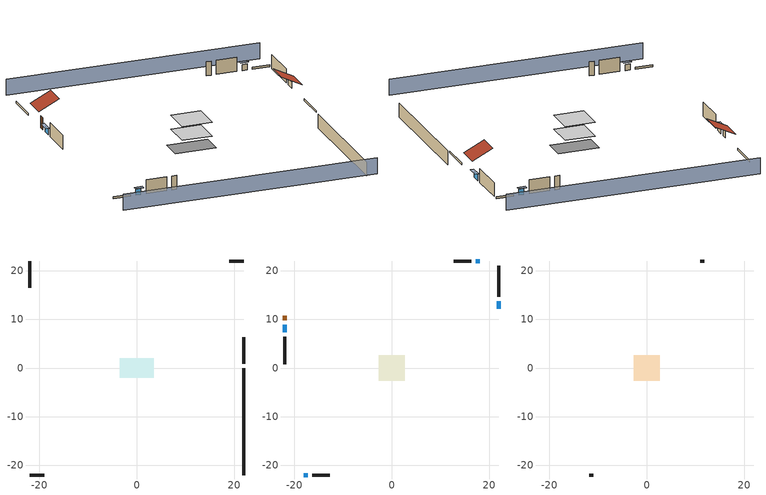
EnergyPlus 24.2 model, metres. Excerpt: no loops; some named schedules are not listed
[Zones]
basement - unconditioned
 floor foundation (Slab1 construction): -3.53,-1.96 -3.53,1.96 3.53,1.96 3.53,-1.96 z-2.13
 wall outside (RimJoist1 construction): 21.98,0.91 21.98,6.36 z0.3:0.61
 wall outside (RimJoist2 construction): -21.98,-21.98 -18.96,-21.98 z0.3:0.61
 wall outside (RimJoist3 construction): -21.98,21.98 -21.98,16.53 z0.3:0.61
 wall outside (RimJoist4 construction): 21.98,21.98 18.96,21.98 z0.3:0.61
 wall foundation (FoundationWall1 construction): 21.98,-21.98 21.98,-0.02 z-2.13:0.3
conditioned space
 floor to basement - unconditioned (Floor1 construction): -2.63,-2.63 -2.63,2.63 2.63,2.63 2.63,-2.63 z0.3
 wall outside (AdiabaticWallConstruction 1): -21.98,10.73 -21.98,9.82 z0.3:2.34
 wall outside (AdiabaticWallConstruction): 21.98,12.16 21.98,13.7 / -21.98,8.89 -21.98,7.35 z0.3:1.31; -18.04,-21.98 -17.22,-21.98 / 18.04,21.98 17.22,21.98 z0.3:1.37
 wall outside (Wall1 construction): 21.98,14.63 21.98,21.05 z0.3:2.74
 wall outside (Wall2 construction): -16.3,-21.98 -12.73,-21.98 z0.3:2.74
 wall outside (Wall3 construction): -21.98,6.42 -21.98,0.76 z0.3:2.74
 wall outside (Wall4 construction): 16.3,21.98 12.73,21.98 z0.3:2.74
 window (WindowConstruction): 21.98,12.16 21.98,13.7 z0.3:1.31
 window (WindowConstruction 1): -18.03,-21.98 -17.22,-21.98 z0.3:1.37
 window (WindowConstruction 2): -21.98,8.89 -21.98,7.35 z0.3:1.31
 window (WindowConstruction 3): 18.03,21.98 17.22,21.98 z0.3:1.37
 door (Door): -21.98,10.73 -21.98,9.82 z0.3:2.34
attic - unvented
 floor to conditioned space (Floor2 construction Reversed): -2.63,-2.63 -2.63,2.63 2.63,2.63 2.63,-2.63 z2.74
 wall outside (Wall5 construction): -11.8,-21.98 -11.01,-21.98 z0.3:2.74
 wall outside (Wall6 construction): 11.8,21.98 11.01,21.98 z0.3:2.74
 roof outside (Roof1 construction): 21.98,11.23,2.74 18.46,11.23,4.5 18.46,7.29,4.5 21.98,7.29,2.74
 roof outside (Roof2 construction): -21.98,11.66,2.74 -18.46,11.66,4.5 -18.46,15.6,4.5 -21.98,15.6,2.74
shading: 21.98,26.55 -21.98,26.55 / -21.98,-26.55 21.98,-26.55 z0:2.74; 21.98,14 21.98,11.85 22.59,11.85 22.59,14 z1.62; -16.92,-21.98 -18.34,-21.98 -18.34,-22.59 -16.92,-22.59 z1.68; -21.98,7.04 -21.98,9.19 -22.59,9.19 -22.59,7.04 z1.62; 16.92,21.98 18.34,21.98 18.34,22.59 16.92,22.59 z1.68
[Building]
Building 1: Terrain=Suburbs
[Site:Location]
Portland Intl Arpt_OR: Latitude {deg}=45.59; Longitude {deg}=-122.6; Time Zone {hr}=-8; Elevation {m}=33; Keep Site Location Information=Yes
[Site:GroundTemperature:Shallow]
10.2558, 8.96328, 8.85977, 9.47314, 11.9355, 14.3863, 16.5111, 17.8571, 17.9714, 16.8767, 14.8061, 12.4304
[Site:WaterMainsTemperature]
Calculation Method=Schedule; Temperature Schedule=mains temperature schedule
[Material] Roughness=Rough; Thermal Absorptance=0.9
Name | Thickness {m} | Conductivity {W/m-K} | Density {kg/m3} | Specific Heat {J/kg-K} | Solar Absorptance | Visible Absorptance
asphalt or fiberglass shingles | 0.00635 | 0.162714 | 1121.4 | 1465.45 | 0.85 | 0.85
ceiling loosefill ins | 0.0846667 | 0.0480833 | 16.02 | 1046.75 | 0.7 | 0.7
ceiling stud and cavity | 0.1397 | 0.0920385 | 65.682 | 1177.47 | 0.7 | 0.7
concrete 4.0 in. | 0.1016 | 1.803125 | 2242.8 | 837.4 | 0.7 | 0.7
concrete 8.0 in. | 0.2032 | 1.803125 | 2242.8 | 837.4 | 0.7 | 0.7
door material | 0.04445 | 0.0612267 | 512.64 | 1214.23 | 0.7 | 0.7
floor covering | 0.0127 | 0.0433444 | 54.468 | 1339.84 | 0.6 | 0.6
floor stud and cavity | 0.1397 | 0.923637 | 92.3553 | 1139.71 | 0.7 | 0.7
furniture material basement - unconditioned 1; furniture material conditioned space 1 | 0.1524 | 0.115458 | 640.8 | 1214.23 | 0.6 | 0.6
gypsum board | 0.0127 | 0.160291 | 801 | 837.4 | 0.6 | 0.6
osb sheathing 0.5 in. | 0.0127 | 0.115458 | 512.64 | 1214.23 | 0.6 | 0.6
osb sheathing 0.5 in. 1 | 0.0127 | 0.115458 | 512.64 | 1214.23 | 0.7 | 0.7
osb sheathing 0.75 in. | 0.01905 | 0.115458 | 512.64 | 1214.23 | 0.7 | 0.7
rim joist stud and cavity | 0.0508 | 0.178688 | 50.32683 | 1063.81 | 0.6 | 0.6
roof rigid ins | 0.00281632 | 0.029427 | 32.04 | 1214.23 | 0.7 | 0.7
wall rigid ins | 0.512978 | 0.029427 | 32.04 | 1214.23 | 0.7 | 0.7
wall stud and cavity | 0.1397 | 0.550994 | 139.0536 | 1170.24 | 0.7 | 0.7
wall stud and cavity 1 | 0.1397 | 0.727959 | 139.0536 | 1170.24 | 0.6 | 0.6
wall stud and cavity 2 | 0.0889 | 0.380278 | 52.3479 | 1209.89 | 0.7 | 0.7
wall stud and cavity 3 | 0.0889 | 0.391764 | 83.0341 | 1211.67 | 0.7 | 0.7
wood siding | 0.0254 | 0.102417 | 544.68 | 1172.36 | 0.85 | 0.85
wood siding 1; wood siding 2 | 0.0254 | 0.102417 | 544.68 | 1172.36 | 0.7 | 0.7
[WindowMaterial:SimpleGlazingSystem]
WindowMaterial: U-Factor {W/m2-K}=2.78222; Solar Heat Gain Coefficient=0.56
[Construction]
AdiabaticWallConstruction: wood siding 1, wall rigid ins, wall stud and cavity 2, gypsum board
AdiabaticWallConstruction 1: wood siding 2, wall rigid ins, wall stud and cavity 2, gypsum board
Door: door material
Floor1 construction: floor stud and cavity, osb sheathing 0.75 in., floor covering
Floor2 construction Reversed: gypsum board, ceiling stud and cavity, ceiling loosefill ins
FoundationWall1 construction: concrete 8.0 in.
furniture construction basement - unconditioned 1: furniture material basement - unconditioned 1
furniture construction conditioned space 1: furniture material conditioned space 1
PartitionWallConstruction: gypsum board, wall stud and cavity 3, gypsum board
RimJoist1 construction; RimJoist2 construction; RimJoist3 construction; RimJoist4 construction: wood siding, rim joist stud and cavity
Roof1 construction; Roof2 construction: asphalt or fiberglass shingles, roof rigid ins, osb sheathing 0.5 in.
Slab1 construction: concrete 4.0 in.
Wall1 construction; Wall2 construction; Wall3 construction; Wall4 construction: wood siding, osb sheathing 0.5 in. 1, wall stud and cavity, gypsum board
Wall5 construction; Wall6 construction: wood siding, osb sheathing 0.5 in. 1, wall stud and cavity 1
WindowConstruction; WindowConstruction 1; WindowConstruction 2; WindowConstruction 3: WindowMaterial
[Zone] Multiplier=1; Part of Total Floor Area=Yes
Name | Volume {m3}
attic - unvented | 10.8576
basement - unconditioned; conditioned space | 67.5074
[Space]
Name | Zone | Volume {m3}
attic - unvented 1 | attic - unvented | 10.8576
basement - unconditioned 1 | basement - unconditioned | 67.5074
conditioned space 1 | conditioned space | 67.5074
[ZoneInfiltration:DesignFlowRate] Schedule=Always On Discrete
Name | Zone or ZoneList or Space or SpaceList | Design Flow Rate Calculation Method | Air Changes per Hour {1/hr} | Constant Term Coefficient | Temperature Term Coefficient | Velocity Term Coefficient | Velocity Squared Term Coefficient | Design Flow Rate {m3/s}
infil attic - unvented 1 | attic - unvented 1 | AirChanges/Hour | 0.1 | 1 | 0 | 0 | 0
infil basement - unconditioned 1 | basement - unconditioned 1 | AirChanges/Hour | 0.1 | 1 | 0 | 0 | 0
infil flow; natural vent flow; whole house fan flow | conditioned space 1 | Flow/Zone |  |  |  |  |  | 0
[ZoneMixing]
whole house fan mix: Zone or Space=attic - unvented; Schedule=Always On Continuous; Design Flow Rate Calculation Method=Flow/Zone; Design Flow Rate {m3/s}=0; Source Zone or Space=conditioned space
[SurfaceProperty:ExposedFoundationPerimeter]
Slab1: Exposed Perimeter Calculation Method=TotalExposedPerimeter; Total Exposed Perimeter {m}=21.96084
[InternalMass]
Name | Construction | Zone or ZoneList | Space or SpaceList | Surface Area {m2}
furniture mass basement - unconditioned 1 | furniture construction basement - unconditioned 1 | basement - unconditioned | basement - unconditioned 1 | 11.06636
furniture mass conditioned space 1 | furniture construction conditioned space 1 | conditioned space | conditioned space 1 | 11.07404
partition wall mass | PartitionWallConstruction | conditioned space | conditioned space 1 | 27.68511
[ElectricEquipment] Design Level Calculation Method=EquipmentLevel
Name | Zone or ZoneList or Space or SpaceList | Schedule | Design Level {W} | Fraction Latent | Fraction Radiant | Fraction Lost
freezer | basement - unconditioned 1 | freezer schedule | 194.914 | 0 | 0.6 | 0
fridge 1 | basement - unconditioned 1 | fridge schedule 1 | 90.9498 | 0 | 0.6 | 0
ceiling fan | conditioned space 1 | ceiling_fan | 18.106 | 0 | 0.558 | 0
clothes dryer | conditioned space 1 | clothes_dryer | 6840.39 | 0.015 | 0.081 | 0.85
clothes washer | conditioned space 1 | clothes_washer | 333.759 | 0.03 | 0.162 | 0.7
cooking range | conditioned space 1 | cooking_range | 1627.74 | 0.08 | 0.432 | 0.2
dishwasher | conditioned space 1 | dishwasher | 314.688 | 0.3 | 0.18 | 0.4
fridge | conditioned space 1 | fridge schedule | 43.7215 | 0 | 0.6 | 0
mech vent bath fan 0 | conditioned space 1 | mech vent bath fan 0 schedule | 15 | 0 | 0 | 1
mech vent house fan | conditioned space 1 | mech vent house fan schedule | 0 | 0 | 0 | 1
mech vent house fan cfis | conditioned space 1 | mech vent house fan cfis schedule | 0 | 0 | 0 | 0
mech vent range fan 0 | conditioned space 1 | mech vent range fan 0 schedule | 30 | 0 | 0 | 1
misc plug loads | conditioned space 1 | plug_loads_other | 238.428 | 0.021 | 0.558 | 0.049
misc pool heater | conditioned space 1 | misc pool heater schedule | 589.886 | 0 | 0 | 1
misc pool pump | conditioned space 1 | misc pool pump schedule | 644.102 | 0 | 0 | 1
misc tv | conditioned space 1 | plug_loads_tv | 335.477 | 0 | 0.6 | 0
misc well pump | conditioned space 1 | misc well pump schedule | 65.9228 | 0 | 0 | 1
whole house fan | conditioned space 1 | Always On Discrete | 0 | 0 | 0 | 1
[OtherEquipment] Design Level Calculation Method=EquipmentLevel
Name | Fuel Type | Zone or ZoneList or Space or SpaceList | Schedule | Design Level {W} | Fraction Latent | Fraction Radiant | Fraction Lost
water heater energy adjustment1 | Electricity | basement - unconditioned 1 | Always On Discrete | 0.01 | 0 | 0 | 1
water heater lat | None | basement - unconditioned 1 | Always On Discrete | 0 | 1 | 0 | 0
water heater sens | None | basement - unconditioned 1 | Always On Discrete | 0 | 0 | 0 | 0
clothes dryer 1 | Electricity | conditioned space 1 | clothes_dryer | 0 | 0.015 | 0.081 | 0.85
cooking range 1 | Electricity | conditioned space 1 | cooking_range | 0 | 0.08 | 0.432 | 0.2
general water use latent | None | conditioned space 1 | general water use schedule | 44.1266 | 1 | 0 | 0
general water use sensible | None | conditioned space 1 | general water use schedule | -43.4886 | 0 | 0.6 | 0
mech vent house fan latent load | None | conditioned space 1 | Always On Discrete | 0 | 1 | 0 | 0
mech vent house fan sensible load | None | conditioned space 1 | Always On Discrete | 0 | 0 | 0 | 0
misc grill | NaturalGas | conditioned space 1 | misc grill schedule | 271.537 | 0 | 0 | 1
[SurfaceProperty:IncidentSolarMultiplier] Incident Solar Multiplier=1; Incident Solar Multiplier Schedule=trans schedule winter=0.85 summer=0.7
Window1; Window2; Window3; Window4
[Lights]
interior lighting: Zone or ZoneList or Space or SpaceList=conditioned space 1; Schedule=lighting_interior; Design Level Calculation Method=LightingLevel; Lighting Level {W}=88.2174; Return Air Fraction=0; Fraction Radiant=0.6; Fraction Visible=0.2; Fraction Replaceable=1
[People]
occupants: Zone or ZoneList or Space or SpaceList=conditioned space 1; Number of People Schedule=occupants; Number of People Calculation Method=People; Number of People=2; Fraction Radiant=0.314171; Sensible Heat Fraction=0.56303; Activity Level Schedule=occupants activity schedule; Carbon Dioxide Generation Rate {m3/s-W}=0; Enable ASHRAE 55 Comfort Warnings=No; Mean Radiant Temperature Calculation Type=EnclosureAveraged
[Foundation:Kiva]
Foundation Kiva 1: Initial Indoor Air Temperature {C}=9.52053; Wall Height Above Grade {m}=0.3048; Wall Depth Below Slab {m}=0.2032
[Foundation:Kiva:Settings]
Soil Conductivity {W/m-K}=1.9041; Soil Density {kg/m3}=1842.3; Soil Specific Heat {J/kg-K}=418.7; Ground Solar Absorptivity=0.9; Ground Thermal Absorptivity=0.9; Ground Surface Roughness {m}=0.03; Far-Field Width {m}=40; Deep-Ground Boundary Condition=ZeroFlux; Deep-Ground Depth {m}=40; Minimum Cell Dimension {m}=0.2; Maximum Cell Growth Coefficient=3; Simulation Timestep=Timestep
[Exterior:Lights]
exterior lighting: Schedule=exterior lighting schedule; Design Level {W}=4.40712
[EnergyManagementSystem:Sensor] Output:Variable or Output:Meter Index Key=basement - unconditioned
Name | Output:Variable or Output:Meter
fridge_tin_s_1; water_heater_amb_temp | Zone Mean Air Temperature
water_heater_amb_rh | Zone Air Relative Humidity
[Schedule:Constant]
Name | Hourly Value
Always On Continuous; Always On Discrete; mech vent house fan schedule; mech vent house fan cfis schedule | 1
fridge schedule 1; fridge schedule | 0
occupants activity schedule | 117.228
[Schedule:Week:Daily]
freezer schedule Week Rule - Jan1-Jan27: freezer schedule day, freezer schedule day, freezer schedule day, freezer schedule day, freezer schedule day, freezer schedule day, freezer schedule day, freezer schedule default day, freezer schedule default day, freezer schedule default day, freezer schedule default day, freezer schedule default day
freezer schedule Week Rule - Jan28-Feb3: freezer schedule day, freezer schedule day, freezer schedule day, freezer schedule day, freezer schedule day 1, freezer schedule day 1, freezer schedule day 1, freezer schedule default day, freezer schedule default day, freezer schedule default day, freezer schedule default day, freezer schedule default day
freezer schedule Week Rule - Feb4-Feb24: freezer schedule day 1, freezer schedule day 1, freezer schedule day 1, freezer schedule day 1, freezer schedule day 1, freezer schedule day 1, freezer schedule day 1, freezer schedule default day, freezer schedule default day, freezer schedule default day, freezer schedule default day, freezer schedule default day
freezer schedule Week Rule - Feb25-Mar3: freezer schedule day 1, freezer schedule day 1, freezer schedule day 1, freezer schedule day 1, freezer schedule day 2, freezer schedule day 2, freezer schedule day 2, freezer schedule default day, freezer schedule default day, freezer schedule default day, freezer schedule default day, freezer schedule default day
freezer schedule Week Rule - Mar4-May26: freezer schedule day 2, freezer schedule day 2, freezer schedule day 2, freezer schedule day 2, freezer schedule day 2, freezer schedule day 2, freezer schedule day 2, freezer schedule default day, freezer schedule default day, freezer schedule default day, freezer schedule default day, freezer schedule default day
freezer schedule Week Rule - May27-Jun2: freezer schedule day 2, freezer schedule day 2, freezer schedule day 2, freezer schedule day 2, freezer schedule day 2, freezer schedule day 3, freezer schedule day 3, freezer schedule default day, freezer schedule default day, freezer schedule default day, freezer schedule default day, freezer schedule default day
freezer schedule Week Rule - Jun3-Sep29: freezer schedule day 3, freezer schedule day 3, freezer schedule day 3, freezer schedule day 3, freezer schedule day 3, freezer schedule day 3, freezer schedule day 3, freezer schedule default day, freezer schedule default day, freezer schedule default day, freezer schedule default day, freezer schedule default day
freezer schedule Week Rule - Sep30-Oct6: freezer schedule day 3, freezer schedule day 4, freezer schedule day 4, freezer schedule day 4, freezer schedule day 4, freezer schedule day 4, freezer schedule day 4, freezer schedule default day, freezer schedule default day, freezer schedule default day, freezer schedule default day, freezer schedule default day
freezer schedule Week Rule - Oct7-Oct27: freezer schedule day 4, freezer schedule day 4, freezer schedule day 4, freezer schedule day 4, freezer schedule day 4, freezer schedule day 4, freezer schedule day 4, freezer schedule default day, freezer schedule default day, freezer schedule default day, freezer schedule default day, freezer schedule default day
freezer schedule Week Rule - Oct28-Nov3: freezer schedule day 4, freezer schedule day 4, freezer schedule day 4, freezer schedule day 4, freezer schedule day 5, freezer schedule day 5, freezer schedule day 5, freezer schedule default day, freezer schedule default day, freezer schedule default day, freezer schedule default day, freezer schedule default day
freezer schedule Week Rule - Nov4-Nov24: freezer schedule day 5, freezer schedule day 5, freezer schedule day 5, freezer schedule day 5, freezer schedule day 5, freezer schedule day 5, freezer schedule day 5, freezer schedule default day, freezer schedule default day, freezer schedule default day, freezer schedule default day, freezer schedule default day
freezer schedule Week Rule - Nov25-Dec1: freezer schedule day 5, freezer schedule day 5, freezer schedule day 5, freezer schedule day 5, freezer schedule day 5, freezer schedule day 5, freezer schedule day 6, freezer schedule default day, freezer schedule default day, freezer schedule default day, freezer schedule default day, freezer schedule default day
freezer schedule Week Rule - Dec2-Dec31: freezer schedule day 6, freezer schedule day 6, freezer schedule day 6, freezer schedule day 6, freezer schedule day 6, freezer schedule day 6, freezer schedule day 6, freezer schedule default day, freezer schedule default day, freezer schedule default day, freezer schedule default day, freezer schedule default day
mech vent bath fan 0 schedule Week Rule - Jan1-Dec31: mech vent bath fan 0 schedule day, mech vent bath fan 0 schedule day, mech vent bath fan 0 schedule day, mech vent bath fan 0 schedule day, mech vent bath fan 0 schedule day, mech vent bath fan 0 schedule day, mech vent bath fan 0 schedule day, mech vent bath fan 0 schedule default day, mech vent bath fan 0 schedule default day, mech vent bath fan 0 schedule default day, mech vent bath fan 0 schedule default day, mech vent bath fan 0 schedule default day
mech vent range fan 0 schedule Week Rule - Jan1-Dec31: mech vent range fan 0 schedule day, mech vent range fan 0 schedule day, mech vent range fan 0 schedule day, mech vent range fan 0 schedule day, mech vent range fan 0 schedule day, mech vent range fan 0 schedule day, mech vent range fan 0 schedule day, mech vent range fan 0 schedule default day, mech vent range fan 0 schedule default day, mech vent range fan 0 schedule default day, mech vent range fan 0 schedule default day, mech vent range fan 0 schedule default day
misc pool heater schedule Week Rule - Jan1-Jan27: misc pool heater schedule day, misc pool heater schedule day, misc pool heater schedule day, misc pool heater schedule day, misc pool heater schedule day, misc pool heater schedule day, misc pool heater schedule day, misc pool heater schedule default day, misc pool heater schedule default day, misc pool heater schedule default day, misc pool heater schedule default day, misc pool heater schedule default day
misc pool heater schedule Week Rule - Jan28-Feb3: misc pool heater schedule day, misc pool heater schedule day, misc pool heater schedule day, misc pool heater schedule day, misc pool heater schedule day 1, misc pool heater schedule day 1, misc pool heater schedule day 1, misc pool heater schedule default day, misc pool heater schedule default day, misc pool heater schedule default day, misc pool heater schedule default day, misc pool heater schedule default day
misc pool heater schedule Week Rule - Feb4-Feb24: misc pool heater schedule day 1, misc pool heater schedule day 1, misc pool heater schedule day 1, misc pool heater schedule day 1, misc pool heater schedule day 1, misc pool heater schedule day 1, misc pool heater schedule day 1, misc pool heater schedule default day, misc pool heater schedule default day, misc pool heater schedule default day, misc pool heater schedule default day, misc pool heater schedule default day
misc pool heater schedule Week Rule - Feb25-Mar3: misc pool heater schedule day 1, misc pool heater schedule day 1, misc pool heater schedule day 1, misc pool heater schedule day 1, misc pool heater schedule day 2, misc pool heater schedule day 2, misc pool heater schedule day 2, misc pool heater schedule default day, misc pool heater schedule default day, misc pool heater schedule default day, misc pool heater schedule default day, misc pool heater schedule default day
misc pool heater schedule Week Rule - Mar4-Mar31: misc pool heater schedule day 2, misc pool heater schedule day 2, misc pool heater schedule day 2, misc pool heater schedule day 2, misc pool heater schedule day 2, misc pool heater schedule day 2, misc pool heater schedule day 2, misc pool heater schedule default day, misc pool heater schedule default day, misc pool heater schedule default day, misc pool heater schedule default day, misc pool heater schedule default day
misc pool heater schedule Week Rule - Apr1-Apr28: misc pool heater schedule day 3, misc pool heater schedule day 3, misc pool heater schedule day 3, misc pool heater schedule day 3, misc pool heater schedule day 3, misc pool heater schedule day 3, misc pool heater schedule day 3, misc pool heater schedule default day, misc pool heater schedule default day, misc pool heater schedule default day, misc pool heater schedule default day, misc pool heater schedule default day
misc pool heater schedule Week Rule - Apr29-May5: misc pool heater schedule day 3, misc pool heater schedule day 3, misc pool heater schedule day 4, misc pool heater schedule day 4, misc pool heater schedule day 4, misc pool heater schedule day 4, misc pool heater schedule day 4, misc pool heater schedule default day, misc pool heater schedule default day, misc pool heater schedule default day, misc pool heater schedule default day, misc pool heater schedule default day
misc pool heater schedule Week Rule - May6-May26: misc pool heater schedule day 4, misc pool heater schedule day 4, misc pool heater schedule day 4, misc pool heater schedule day 4, misc pool heater schedule day 4, misc pool heater schedule day 4, misc pool heater schedule day 4, misc pool heater schedule default day, misc pool heater schedule default day, misc pool heater schedule default day, misc pool heater schedule default day, misc pool heater schedule default day
misc pool heater schedule Week Rule - May27-Jun2: misc pool heater schedule day 4, misc pool heater schedule day 4, misc pool heater schedule day 4, misc pool heater schedule day 4, misc pool heater schedule day 4, misc pool heater schedule day 5, misc pool heater schedule day 5, misc pool heater schedule default day, misc pool heater schedule default day, misc pool heater schedule default day, misc pool heater schedule default day, misc pool heater schedule default day
misc pool heater schedule Week Rule - Jun3-Jun30: misc pool heater schedule day 5, misc pool heater schedule day 5, misc pool heater schedule day 5, misc pool heater schedule day 5, misc pool heater schedule day 5, misc pool heater schedule day 5, misc pool heater schedule day 5, misc pool heater schedule default day, misc pool heater schedule default day, misc pool heater schedule default day, misc pool heater schedule default day, misc pool heater schedule default day
misc pool heater schedule Week Rule - Jul1-Aug25: misc pool heater schedule day 6, misc pool heater schedule day 6, misc pool heater schedule day 6, misc pool heater schedule day 6, misc pool heater schedule day 6, misc pool heater schedule day 6, misc pool heater schedule day 6, misc pool heater schedule default day, misc pool heater schedule default day, misc pool heater schedule default day, misc pool heater schedule default day, misc pool heater schedule default day
misc pool heater schedule Week Rule - Aug26-Sep1: misc pool heater schedule day 6, misc pool heater schedule day 6, misc pool heater schedule day 6, misc pool heater schedule day 6, misc pool heater schedule day 6, misc pool heater schedule day 6, misc pool heater schedule day 7, misc pool heater schedule default day, misc pool heater schedule default day, misc pool heater schedule default day, misc pool heater schedule default day, misc pool heater schedule default day
misc pool heater schedule Week Rule - Sep2-Sep29: misc pool heater schedule day 7, misc pool heater schedule day 7, misc pool heater schedule day 7, misc pool heater schedule day 7, misc pool heater schedule day 7, misc pool heater schedule day 7, misc pool heater schedule day 7, misc pool heater schedule default day, misc pool heater schedule default day, misc pool heater schedule default day, misc pool heater schedule default day, misc pool heater schedule default day
misc pool heater schedule Week Rule - Sep30-Oct6: misc pool heater schedule day 7, misc pool heater schedule day 8, misc pool heater schedule day 8, misc pool heater schedule day 8, misc pool heater schedule day 8, misc pool heater schedule day 8, misc pool heater schedule day 8, misc pool heater schedule default day, misc pool heater schedule default day, misc pool heater schedule default day, misc pool heater schedule default day, misc pool heater schedule default day
misc pool heater schedule Week Rule - Oct7-Oct27: misc pool heater schedule day 8, misc pool heater schedule day 8, misc pool heater schedule day 8, misc pool heater schedule day 8, misc pool heater schedule day 8, misc pool heater schedule day 8, misc pool heater schedule day 8, misc pool heater schedule default day, misc pool heater schedule default day, misc pool heater schedule default day, misc pool heater schedule default day, misc pool heater schedule default day
misc pool heater schedule Week Rule - Oct28-Nov3: misc pool heater schedule day 8, misc pool heater schedule day 8, misc pool heater schedule day 8, misc pool heater schedule day 8, misc pool heater schedule day 9, misc pool heater schedule day 9, misc pool heater schedule day 9, misc pool heater schedule default day, misc pool heater schedule default day, misc pool heater schedule default day, misc pool heater schedule default day, misc pool heater schedule default day
misc pool heater schedule Week Rule - Nov4-Nov24: misc pool heater schedule day 9, misc pool heater schedule day 9, misc pool heater schedule day 9, misc pool heater schedule day 9, misc pool heater schedule day 9, misc pool heater schedule day 9, misc pool heater schedule day 9, misc pool heater schedule default day, misc pool heater schedule default day, misc pool heater schedule default day, misc pool heater schedule default day, misc pool heater schedule default day
misc pool heater schedule Week Rule - Nov25-Dec1: misc pool heater schedule day 9, misc pool heater schedule day 9, misc pool heater schedule day 9, misc pool heater schedule day 9, misc pool heater schedule day 9, misc pool heater schedule day 9, misc pool heater schedule day 10, misc pool heater schedule default day, misc pool heater schedule default day, misc pool heater schedule default day, misc pool heater schedule default day, misc pool heater schedule default day
misc pool heater schedule Week Rule - Dec2-Dec31: misc pool heater schedule day 10, misc pool heater schedule day 10, misc pool heater schedule day 10, misc pool heater schedule day 10, misc pool heater schedule day 10, misc pool heater schedule day 10, misc pool heater schedule day 10, misc pool heater schedule default day, misc pool heater schedule default day, misc pool heater schedule default day, misc pool heater schedule default day, misc pool heater schedule default day
misc pool pump schedule Week Rule - Jan1-Jan27: misc pool pump schedule day, misc pool pump schedule day, misc pool pump schedule day, misc pool pump schedule day, misc pool pump schedule day, misc pool pump schedule day, misc pool pump schedule day, misc pool pump schedule default day, misc pool pump schedule default day, misc pool pump schedule default day, misc pool pump schedule default day, misc pool pump schedule default day
misc pool pump schedule Week Rule - Jan28-Feb3: misc pool pump schedule day, misc pool pump schedule day, misc pool pump schedule day, misc pool pump schedule day, misc pool pump schedule day 1, misc pool pump schedule day 1, misc pool pump schedule day 1, misc pool pump schedule default day, misc pool pump schedule default day, misc pool pump schedule default day, misc pool pump schedule default day, misc pool pump schedule default day
misc pool pump schedule Week Rule - Feb4-Feb24: misc pool pump schedule day 1, misc pool pump schedule day 1, misc pool pump schedule day 1, misc pool pump schedule day 1, misc pool pump schedule day 1, misc pool pump schedule day 1, misc pool pump schedule day 1, misc pool pump schedule default day, misc pool pump schedule default day, misc pool pump schedule default day, misc pool pump schedule default day, misc pool pump schedule default day
misc pool pump schedule Week Rule - Feb25-Mar3: misc pool pump schedule day 1, misc pool pump schedule day 1, misc pool pump schedule day 1, misc pool pump schedule day 1, misc pool pump schedule day 2, misc pool pump schedule day 2, misc pool pump schedule day 2, misc pool pump schedule default day, misc pool pump schedule default day, misc pool pump schedule default day, misc pool pump schedule default day, misc pool pump schedule default day
misc pool pump schedule Week Rule - Mar4-Mar31: misc pool pump schedule day 2, misc pool pump schedule day 2, misc pool pump schedule day 2, misc pool pump schedule day 2, misc pool pump schedule day 2, misc pool pump schedule day 2, misc pool pump schedule day 2, misc pool pump schedule default day, misc pool pump schedule default day, misc pool pump schedule default day, misc pool pump schedule default day, misc pool pump schedule default day
misc pool pump schedule Week Rule - Apr1-Apr28: misc pool pump schedule day 3, misc pool pump schedule day 3, misc pool pump schedule day 3, misc pool pump schedule day 3, misc pool pump schedule day 3, misc pool pump schedule day 3, misc pool pump schedule day 3, misc pool pump schedule default day, misc pool pump schedule default day, misc pool pump schedule default day, misc pool pump schedule default day, misc pool pump schedule default day
misc pool pump schedule Week Rule - Apr29-May5: misc pool pump schedule day 3, misc pool pump schedule day 3, misc pool pump schedule day 4, misc pool pump schedule day 4, misc pool pump schedule day 4, misc pool pump schedule day 4, misc pool pump schedule day 4, misc pool pump schedule default day, misc pool pump schedule default day, misc pool pump schedule default day, misc pool pump schedule default day, misc pool pump schedule default day
misc pool pump schedule Week Rule - May6-May26: misc pool pump schedule day 4, misc pool pump schedule day 4, misc pool pump schedule day 4, misc pool pump schedule day 4, misc pool pump schedule day 4, misc pool pump schedule day 4, misc pool pump schedule day 4, misc pool pump schedule default day, misc pool pump schedule default day, misc pool pump schedule default day, misc pool pump schedule default day, misc pool pump schedule default day
misc pool pump schedule Week Rule - May27-Jun2: misc pool pump schedule day 4, misc pool pump schedule day 4, misc pool pump schedule day 4, misc pool pump schedule day 4, misc pool pump schedule day 4, misc pool pump schedule day 5, misc pool pump schedule day 5, misc pool pump schedule default day, misc pool pump schedule default day, misc pool pump schedule default day, misc pool pump schedule default day, misc pool pump schedule default day
misc pool pump schedule Week Rule - Jun3-Jun30: misc pool pump schedule day 5, misc pool pump schedule day 5, misc pool pump schedule day 5, misc pool pump schedule day 5, misc pool pump schedule day 5, misc pool pump schedule day 5, misc pool pump schedule day 5, misc pool pump schedule default day, misc pool pump schedule default day, misc pool pump schedule default day, misc pool pump schedule default day, misc pool pump schedule default day
misc pool pump schedule Week Rule - Jul1-Aug25: misc pool pump schedule day 6, misc pool pump schedule day 6, misc pool pump schedule day 6, misc pool pump schedule day 6, misc pool pump schedule day 6, misc pool pump schedule day 6, misc pool pump schedule day 6, misc pool pump schedule default day, misc pool pump schedule default day, misc pool pump schedule default day, misc pool pump schedule default day, misc pool pump schedule default day
[Schedule:Year]
freezer schedule: freezer schedule Week Rule - Jan1-Jan27, 1, 1, 1, 27, freezer schedule Week Rule - Jan28-Feb3, 1, 28, 2, 3, freezer schedule Week Rule - Feb4-Feb24, 2, 4, 2, 24, freezer schedule Week Rule - Feb25-Mar3, 2, 25, 3, 3, freezer schedule Week Rule - Mar4-May26, 3, 4, 5, 26, freezer schedule Week Rule - May27-Jun2, 5, 27, 6, 2, freezer schedule Week Rule - Jun3-Sep29, 6, 3, 9, 29, freezer schedule Week Rule - Sep30-Oct6, 9, 30, 10, 6, freezer schedule Week Rule - Oct7-Oct27, 10, 7, 10, 27, freezer schedule Week Rule - Oct28-Nov3, 10, 28, 11, 3, freezer schedule Week Rule - Nov4-Nov24, 11, 4, 11, 24, freezer schedule Week Rule - Nov25-Dec1, 11, 25, 12, 1, freezer schedule Week Rule - Dec2-Dec31, 12, 2, 12, 31
trans schedule winter=0.85 summer=0.7: trans schedule winter=0.85 summer=0.7 Week Rule - Jan1-May26, 1, 1, 5, 26, trans schedule winter=0.85 summer=0.7 Week Rule - May27-Jun2, 5, 27, 6, 2, trans schedule winter=0.85 summer=0.7 Week Rule - Jun3-Sep29, 6, 3, 9, 29, trans schedule winter=0.85 summer=0.7 Week Rule - Sep30-Oct6, 9, 30, 10, 6, trans schedule winter=0.85 summer=0.7 Week Rule - Oct7-Dec31, 10, 7, 12, 31
mech vent bath fan 0 schedule: mech vent bath fan 0 schedule Week Rule - Jan1-Dec31, 1, 1, 12, 31
mech vent range fan 0 schedule: mech vent range fan 0 schedule Week Rule - Jan1-Dec31, 1, 1, 12, 31
misc pool heater schedule: misc pool heater schedule Week Rule - Jan1-Jan27, 1, 1, 1, 27, misc pool heater schedule Week Rule - Jan28-Feb3, 1, 28, 2, 3, misc pool heater schedule Week Rule - Feb4-Feb24, 2, 4, 2, 24, misc pool heater schedule Week Rule - Feb25-Mar3, 2, 25, 3, 3, misc pool heater schedule Week Rule - Mar4-Mar31, 3, 4, 3, 31, misc pool heater schedule Week Rule - Apr1-Apr28, 4, 1, 4, 28, misc pool heater schedule Week Rule - Apr29-May5, 4, 29, 5, 5, misc pool heater schedule Week Rule - May6-May26, 5, 6, 5, 26, misc pool heater schedule Week Rule - May27-Jun2, 5, 27, 6, 2, misc pool heater schedule Week Rule - Jun3-Jun30, 6, 3, 6, 30, misc pool heater schedule Week Rule - Jul1-Aug25, 7, 1, 8, 25, misc pool heater schedule Week Rule - Aug26-Sep1, 8, 26, 9, 1, misc pool heater schedule Week Rule - Sep2-Sep29, 9, 2, 9, 29, misc pool heater schedule Week Rule - Sep30-Oct6, 9, 30, 10, 6, misc pool heater schedule Week Rule - Oct7-Oct27, 10, 7, 10, 27, misc pool heater schedule Week Rule - Oct28-Nov3, 10, 28, 11, 3, misc pool heater schedule Week Rule - Nov4-Nov24, 11, 4, 11, 24, misc pool heater schedule Week Rule - Nov25-Dec1, 11, 25, 12, 1, misc pool heater schedule Week Rule - Dec2-Dec31, 12, 2, 12, 31
misc pool pump schedule: misc pool pump schedule Week Rule - Jan1-Jan27, 1, 1, 1, 27, misc pool pump schedule Week Rule - Jan28-Feb3, 1, 28, 2, 3, misc pool pump schedule Week Rule - Feb4-Feb24, 2, 4, 2, 24, misc pool pump schedule Week Rule - Feb25-Mar3, 2, 25, 3, 3, misc pool pump schedule Week Rule - Mar4-Mar31, 3, 4, 3, 31, misc pool pump schedule Week Rule - Apr1-Apr28, 4, 1, 4, 28, misc pool pump schedule Week Rule - Apr29-May5, 4, 29, 5, 5, misc pool pump schedule Week Rule - May6-May26, 5, 6, 5, 26, misc pool pump schedule Week Rule - May27-Jun2, 5, 27, 6, 2, misc pool pump schedule Week Rule - Jun3-Jun30, 6, 3, 6, 30, misc pool pump schedule Week Rule - Jul1-Aug25, 7, 1, 8, 25, misc pool pump schedule Week Rule - Aug26-Sep1, 8, 26, 9, 1, misc pool pump schedule Week Rule - Sep2-Sep29, 9, 2, 9, 29, misc pool pump schedule Week Rule - Sep30-Oct6, 9, 30, 10, 6, misc pool pump schedule Week Rule - Oct7-Oct27, 10, 7, 10, 27, misc pool pump schedule Week Rule - Oct28-Nov3, 10, 28, 11, 3, misc pool pump schedule Week Rule - Nov4-Nov24, 11, 4, 11, 24, misc pool pump schedule Week Rule - Nov25-Dec1, 11, 25, 12, 1, misc pool pump schedule Week Rule - Dec2-Dec31, 12, 2, 12, 31
misc well pump schedule: misc well pump schedule Week Rule - Jan1-Dec31, 1, 1, 12, 31
general water use schedule: general water use schedule Week Rule - Jan1-Dec31, 1, 1, 12, 31
misc grill schedule: misc grill schedule Week Rule - Jan1-Dec31, 1, 1, 12, 31
exterior lighting schedule: exterior lighting schedule Week Rule - Jan1-Jan27, 1, 1, 1, 27, exterior lighting schedule Week Rule - Jan28-Feb3, 1, 28, 2, 3, exterior lighting schedule Week Rule - Feb4-Feb24, 2, 4, 2, 24, exterior lighting schedule Week Rule - Feb25-Mar3, 2, 25, 3, 3, exterior lighting schedule Week Rule - Mar4-Mar31, 3, 4, 3, 31, exterior lighting schedule Week Rule - Apr1-Apr28, 4, 1, 4, 28, exterior lighting schedule Week Rule - Apr29-May5, 4, 29, 5, 5, exterior lighting schedule Week Rule - May6-May26, 5, 6, 5, 26, exterior lighting schedule Week Rule - May27-Jun2, 5, 27, 6, 2, exterior lighting schedule Week Rule - Jun3-Jun30, 6, 3, 6, 30, exterior lighting schedule Week Rule - Jul1-Jul28, 7, 1, 7, 28, exterior lighting schedule Week Rule - Jul29-Aug4, 7, 29, 8, 4, exterior lighting schedule Week Rule - Aug5-Aug25, 8, 5, 8, 25, exterior lighting schedule Week Rule - Aug26-Sep1, 8, 26, 9, 1, exterior lighting schedule Week Rule - Sep2-Sep29, 9, 2, 9, 29, exterior lighting schedule Week Rule - Sep30-Oct6, 9, 30, 10, 6, exterior lighting schedule Week Rule - Oct7-Oct27, 10, 7, 10, 27, exterior lighting schedule Week Rule - Oct28-Nov3, 10, 28, 11, 3, exterior lighting schedule Week Rule - Nov4-Nov24, 11, 4, 11, 24, exterior lighting schedule Week Rule - Nov25-Dec1, 11, 25, 12, 1, exterior lighting schedule Week Rule - Dec2-Dec31, 12, 2, 12, 31
[Schedule:File] File=in.schedules.csv; Rows to Skip at Top=1; Number of Hours of Data=8760; Column Separator=Comma; Interpolate to Timestep=Yes; Minutes per Item=15; Adjust Schedule for Daylight Savings=Yes
Name | Column Number
lighting_interior | 5
occupants | 1
ceiling_fan | 4
clothes_dryer | 10
clothes_washer | 9
cooking_range | 11
dishwasher | 7
plug_loads_other | 2
plug_loads_tv | 3
[Schedule:Compact]
mains temperature schedule: Through: 01/01, For: AllDays, Until: 24:00, 13.0633, Through: 01/02, For: AllDays, Until: 24:00, 13.0189, Through: 01/03, For: AllDays, Until: 24:00, 12.975, Through: 01/04, For: AllDays, Until: 24:00, 12.9328, Through: 01/05, For: AllDays, Until: 24:00, 12.8917, Through: 01/06, For: AllDays, Until: 24:00, 12.8517, Through: 01/07, For: AllDays, Until: 24:00, 12.8122, Through: 01/08, For: AllDays, Until: 24:00, 12.7744, Through: 01/09, For: AllDays, Until: 24:00, 12.7378, Through: 01/10, For: AllDays, Until: 24:00, 12.7017, Through: 01/11, For: AllDays, Until: 24:00, 12.6672, Through: 01/12, For: AllDays, Until: 24:00, 12.6339, Through: 01/13, For: AllDays, Until: 24:00, 12.6017, Through: 01/14, For: AllDays, Until: 24:00, 12.5706, Through: 01/15, For: AllDays, Until: 24:00, 12.5411, Through: 01/16, For: AllDays, Until: 24:00, 12.5122, Through: 01/17, For: AllDays, Until: 24:00, 12.485, Through: 01/18, For: AllDays, Until: 24:00, 12.4583, Through: 01/19, For: AllDays, Until: 24:00, 12.4333, Through: 01/20, For: AllDays, Until: 24:00, 12.41, Through: 01/21, For: AllDays, Until: 24:00, 12.3872, Through: 01/22, For: AllDays, Until: 24:00, 12.3661, Through: 01/23, For: AllDays, Until: 24:00, 12.3456, Through: 01/24, For: AllDays, Until: 24:00, 12.3272, Through: 01/25, For: AllDays, Until: 24:00, 12.3094, Through: 01/26, For: AllDays, Until: 24:00, 12.2933, Through: 01/27, For: AllDays, Until: 24:00, 12.2783, Through: 01/28, For: AllDays, Until: 24:00, 12.2644, Through: 01/29, For: AllDays, Until: 24:00, 12.2517, Through: 01/30, For: AllDays, Until: 24:00, 12.2406, Through: 01/31, For: AllDays, Until: 24:00, 12.2306, Through: 02/01, For: AllDays, Until: 24:00, 12.2222, Through: 02/02, For: AllDays, Until: 24:00, 12.215, Through: 02/03, For: AllDays, Until: 24:00, 12.2089, Through: 02/04, For: AllDays, Until: 24:00, 12.2039, Through: 02/05, For: AllDays, Until: 24:00, 12.2006, Through: 02/06, For: AllDays, Until: 24:00, 12.1983, Through: 02/07, For: AllDays, Until: 24:00, 12.1978, Through: 02/08, For: AllDays, Until: 24:00, 12.1978, Through: 02/09, For: AllDays, Until: 24:00, 12.2, Through: 02/10, For: AllDays, Until: 24:00, 12.2028, Through: 02/11, For: AllDays, Until: 24:00, 12.2072, Through: 02/12, For: AllDays, Until: 24:00, 12.2128, Through: 02/13, For: AllDays, Until: 24:00, 12.2194, Through: 02/14, For: AllDays, Until: 24:00, 12.2278, Through: 02/15, For: AllDays, Until: 24:00, 12.2372, Through: 02/16, For: AllDays, Until: 24:00, 12.2483, Through: 02/17, For: AllDays, Until: 24:00, 12.26, Through: 02/18, For: AllDays, Until: 24:00, 12.2733, Through: 02/19, For: AllDays, Until: 24:00, 12.2883, Through: 02/20, For: AllDays, Until: 24:00, 12.3039, Through: 02/21, For: AllDays, Until: 24:00, 12.3211, Through: 02/22, For: AllDays, Until: 24:00, 12.3394, Through: 02/23, For: AllDays, Until: 24:00, 12.3594, Through: 02/24, For: AllDays, Until: 24:00, 12.38, Through: 02/25, For: AllDays, Until: 24:00, 12.4022, Through: 02/26, For: AllDays, Until: 24:00, 12.4256, Through: 02/27, For: AllDays, Until: 24:00, 12.4506, Through: 02/28, For: AllDays, Until: 24:00, 12.4761, Through: 03/01, For: AllDays, Until: 24:00, 12.5033, Through: 03/02, For: AllDays, Until: 24:00, 12.5317, Through: 03/03, For: AllDays, Until: 24:00, 12.5611, Through: 03/04, For: AllDays, Until: 24:00, 12.5917, Through: 03/05, For: AllDays, Until: 24:00, 12.6233, Through: 03/06, For: AllDays, Until: 24:00, 12.6567, Through: 03/07, For: AllDays, Until: 24:00, 12.6906, Through: 03/08, For: AllDays, Until: 24:00, 12.7261, Through: 03/09, For: AllDays, Until: 24:00, 12.7628, Through: 03/10, For: AllDays, Until: 24:00, 12.8, Through: 03/11, For: AllDays, Until: 24:00, 12.8389, Through: 03/12, For: AllDays, Until: 24:00, 12.8789, Through: 03/13, For: AllDays, Until: 24:00, 12.9194, Through: 03/14, For: AllDays, Until: 24:00, 12.9617, Through: 03/15, For: AllDays, Until: 24:00, 13.0044, Through: 03/16, For: AllDays, Until: 24:00, 13.0489, Through: 03/17, For: AllDays, Until: 24:00, 13.0939, Through: 03/18, For: AllDays, Until: 24:00, 13.14, Through: 03/19, For: AllDays, Until: 24:00, 13.1872, Through: 03/20, For: AllDays, Until: 24:00, 13.2356, Through: 03/21, For: AllDays, Until: 24:00, 13.285, Through: 03/22, For: AllDays, Until: 24:00, 13.335, Through: 03/23, For: AllDays, Until: 24:00, 13.3861, Through: 03/24, For: AllDays, Until: 24:00, 13.4383, Through: 03/25, For: AllDays, Until: 24:00, 13.4911, Through: 03/26, For: AllDays, Until: 24:00, 13.545, Through: 03/27, For: AllDays, Until: 24:00, 13.6, Through: 03/28, For: AllDays, Until: 24:00, 13.6556, Through: 03/29, For: AllDays, Until: 24:00, 13.7122, Through: 03/30, For: AllDays, Until: 24:00, 13.77, Through: 03/31, For: AllDays, Until: 24:00, 13.8283, Through: 04/01, For: AllDays, Until: 24:00, 13.8872, Through: 04/02, For: AllDays, Until: 24:00, 13.9472, Through: 04/03, For: AllDays, Until: 24:00, 14.0078, Through: 04/04, For: AllDays, Until: 24:00, 14.0689, Through: 04/05, For: AllDays, Until: 24:00, 14.1311, Through: 04/06, For: AllDays, Until: 24:00, 14.1944, Through: 04/07, For: AllDays, Until: 24:00, 14.2578, Through: 04/08, For: AllDays, Until: 24:00, 14.3222, Through: 04/09, For: AllDays, Until: 24:00, 14.3872, Through: 04/10, For: AllDays, Until: 24:00, 14.4528, Through: 04/11, For: AllDays, Until: 24:00, 14.5189, Through: 04/12, For: AllDays, Until: 24:00, 14.5856, Through: 04/13, For: AllDays, Until: 24:00, 14.6533, Through: 04/14, For: AllDays, Until: 24:00, 14.7211, Through: 04/15, For: AllDays, Until: 24:00, 14.7894, Through: 04/16, For: AllDays, Until: 24:00, 14.8589, Through: 04/17, For: AllDays, Until: 24:00, 14.9283, Through: 04/18, For: AllDays, Until: 24:00, 14.9983, Through: 04/19, For: AllDays, Until: 24:00, 15.0689, Through: 04/20, For: AllDays, Until: 24:00, 15.14, Through: 04/21, For: AllDays, Until: 24:00, 15.2111, Through: 04/22, For: AllDays, Until: 24:00, 15.2833, Through: 04/23, For: AllDays, Until: 24:00, 15.3556, Through: 04/24, For: AllDays, Until: 24:00, 15.4278, Through: 04/25, For: AllDays, Until: 24:00, 15.5006, Through: 04/26, For: AllDays, Until: 24:00, 15.5739, Through: 04/27, For: AllDays, Until: 24:00, 15.6478, Through: 04/28, For: AllDays, Until: 24:00, 15.7211, Through: 04/29, For: AllDays, Until: 24:00, 15.7956, Through: 04/30, For: AllDays, Until: 24:00, 15.8694, Through: 05/01, For: AllDays, Until: 24:00, 15.9439, Through: 05/02, For: AllDays, Until: 24:00, 16.0189, Through: 05/03, For: AllDays, Until: 24:00, 16.0939, Through: 05/04, For: AllDays, Until: 24:00, 16.1689, Through: 05/05, For: AllDays, Until: 24:00, 16.2439, Through: 05/06, For: AllDays, Until: 24:00, 16.3189, Through: 05/07, For: AllDays, Until: 24:00, 16.3944, Through: 05/08, For: AllDays, Until: 24:00, 16.4694, Through: 05/09, For: AllDays, Until: 24:00, 16.545, Through: 05/10, For: AllDays, Until: 24:00, 16.6206, Through: 05/11, For: AllDays, Until: 24:00, 16.6956, Through: 05/12, For: AllDays, Until: 24:00, 16.7711, Through: 05/13, For: AllDays, Until: 24:00, 16.8461, Through: 05/14, For: AllDays, Until: 24:00, 16.9217, Through: 05/15, For: AllDays, Until: 24:00, 16.9967, Through: 05/16, For: AllDays, Until: 24:00, 17.0717, Through: 05/17, For: AllDays, Until: 24:00, 17.1467, Through: 05/18, For: AllDays, Until: 24:00, 17.2211, Through: 05/19, For: AllDays, Until: 24:00, 17.2956, Through: 05/20, For: AllDays, Until: 24:00, 17.37, Through: 05/21, For: AllDays, Until: 24:00, 17.4439, Through: 05/22, For: AllDays, Until: 24:00, 17.5178, Through: 05/23, For: AllDays, Until: 24:00, 17.5911, Through: 05/24, For: AllDays, Until: 24:00, 17.6644, Through: 05/25, For: AllDays, Until: 24:00, 17.7372, Through: 05/26, For: AllDays, Until: 24:00, 17.8094, Through: 05/27, For: AllDays, Until: 24:00, 17.8817, Through: 05/28, For: AllDays, Until: 24:00, 17.9533, Through: 05/29, For: AllDays, Until: 24:00, 18.025, Through: 05/30, For: AllDays, Until: 24:00, 18.0961, Through: 05/31, For: AllDays, Until: 24:00, 18.1661, Through: 06/01, For: AllDays, Until: 24:00, 18.2361, Through: 06/02, For: AllDays, Until: 24:00, 18.3061, Through: 06/03, For: AllDays, Until: 24:00, 18.375, Through: 06/04, For: AllDays, Until: 24:00, 18.4433, Through: 06/05, For: AllDays, Until: 24:00, 18.5111, Through: 06/06, For: AllDays, Until: 24:00, 18.5789, Through: 06/07, For: AllDays, Until: 24:00, 18.6456, Through: 06/08, For: AllDays, Until: 24:00, 18.7117, Through: 06/09, For: AllDays, Until: 24:00, 18.7772, Through: 06/10, For: AllDays, Until: 24:00, 18.8417, Through: 06/11, For: AllDays, Until: 24:00, 18.9061, Through: 06/12, For: AllDays, Until: 24:00, 18.9694, Through: 06/13, For: AllDays, Until: 24:00, 19.0322, Through: 06/14, For: AllDays, Until: 24:00, 19.0944, Through: 06/15, For: AllDays, Until: 24:00, 19.1556, Through: 06/16, For: AllDays, Until: 24:00, 19.2167, Through: 06/17, For: AllDays, Until: 24:00, 19.2761, Through: 06/18, For: AllDays, Until: 24:00, 19.335, Through: 06/19, For: AllDays, Until: 24:00, 19.3933, Through: 06/20, For: AllDays, Until: 24:00, 19.4506, Through: 06/21, For: AllDays, Until: 24:00, 19.5072, Through: 06/22, For: AllDays, Until: 24:00, 19.5628, Through: 06/23, For: AllDays, Until: 24:00, 19.6172, Through: 06/24, For: AllDays, Until: 24:00, 19.6711, Through: 06/25, For: AllDays, Until: 24:00, 19.7244, Through: 06/26, For: AllDays, Until: 24:00, 19.7761, Through: 06/27, For: AllDays, Until: 24:00, 19.8272, Through: 06/28, For: AllDays, Until: 24:00, 19.8772, Through: 06/29, For: AllDays, Until: 24:00, 19.9267, Through: 06/30, For: AllDays, Until: 24:00, 19.9744, Through: 07/01, For: AllDays, Until: 24:00, 20.0217, Through: 07/02, For: AllDays, Until: 24:00, 20.0678, Through: 07/03, For: AllDays, Until: 24:00, 20.1128, Through: 07/04, For: AllDays, Until: 24:00, 20.1567, Through: 07/05, For: AllDays, Until: 24:00, 20.1994, Through: 07/06, For: AllDays, Until: 24:00, 20.2417, Through: 07/07, For: AllDays, Until: 24:00, 20.2822, Through: 07/08, For: AllDays, Until: 24:00, 20.3222, Through: 07/09, For: AllDays, Until: 24:00, 20.3606, Through: 07/10, For: AllDays, Until: 24:00, 20.3978, Through: 07/11, For: AllDays, Until: 24:00, 20.4344, Through: 07/12, For: AllDays, Until: 24:00, 20.4694, Through: 07/13, For: AllDays, Until: 24:00, 20.5033, Through: 07/14, For: AllDays, Until: 24:00, 20.5367, Through: 07/15, For: AllDays, Until: 24:00, 20.5683, Through: 07/16, For: AllDays, Until: 24:00, 20.5983, Through: 07/17, For: AllDays, Until: 24:00, 20.6278, Through: 07/18, For: AllDays, Until: 24:00, 20.6561, Through: 07/19, For: AllDays, Until: 24:00, 20.6828, Through: 07/20, For: AllDays, Until: 24:00, 20.7089, Through: 07/21, For: AllDays, Until: 24:00, 20.7333, Through: 07/22, For: AllDays, Until: 24:00, 20.7561, Through: 07/23, For: AllDays, Until: 24:00, 20.7783, Through: 07/24, For: AllDays, Until: 24:00, 20.7989, Through: 07/25, For: AllDays, Until: 24:00, 20.8189, Through: 07/26, For: AllDays, Until: 24:00, 20.8367, Through: 07/27, For: AllDays, Until: 24:00, 20.8539, Through: 07/28, For: AllDays, Until: 24:00, 20.8694, Through: 07/29, For: AllDays, Until: 24:00, 20.8839, Through: 07/30, For: AllDays, Until: 24:00, 20.8972, Through: 07/31, For: AllDays, Until: 24:00, 20.9094, Through: 08/01, For: AllDays, Until: 24:00, 20.92, Through: 08/02, For: AllDays, Until: 24:00, 20.9289, Through: 08/03, For: AllDays, Until: 24:00, 20.9372, Through: 08/04, For: AllDays, Until: 24:00, 20.9439, Through: 08/05, For: AllDays, Until: 24:00, 20.9494, Through: 08/06, For: AllDays, Until: 24:00, 20.9533, Through: 08/07, For: AllDays, Until: 24:00, 20.9567, Through: 08/08, For: AllDays, Until: 24:00, 20.9578, Through: 08/09, For: AllDays, Until: 24:00, 20.9583, Through: 08/10, For: AllDays, Until: 24:00, 20.9572, Through: 08/11, For: AllDays, Until: 24:00, 20.955, Through: 08/12, For: AllDays, Until: 24:00, 20.9511, Through: 08/13, For: AllDays, Until: 24:00, 20.9467, Through: 08/14, For: AllDays, Until: 24:00, 20.94, Through: 08/15, For: AllDays, Until: 24:00, 20.9328, Through: 08/16, For: AllDays, Until: 24:00, 20.9239, Through: 08/17, For: AllDays, Until: 24:00, 20.9139, Through: 08/18, For: AllDays, Until: 24:00, 20.9028, Through: 08/19, For: AllDays, Until: 24:00, 20.89, Through: 08/20, For: AllDays, Until: 24:00, 20.8761, Through: 08/21, For: AllDays, Until: 24:00, 20.8611, Through: 08/22, For: AllDays, Until: 24:00, 20.8444, Through: 08/23, For: AllDays, Until: 24:00, 20.8267, Through: 08/24, For: AllDays, Until: 24:00, 20.8078, Through: 08/25, For: AllDays, Until: 24:00, 20.7872, Through: 08/26, For: AllDays, Until: 24:00, 20.7661, Through: 08/27, For: AllDays, Until: 24:00, 20.7433, Through: 08/28, For: AllDays, Until: 24:00, 20.7194, Through: 08/29, For: AllDays, Until: 24:00, 20.6944, Through: 08/30, For: AllDays, Until: 24:00, 20.6678, Through: 08/31, For: AllDays, Until: 24:00, 20.64, Through: 09/01, For: AllDays, Until: 24:00, 20.6111, Through: 09/02, For: AllDays, Until: 24:00, 20.5811, Through: 09/03, For: AllDays, Until: 24:00, 20.55, Through: 09/04, For: AllDays, Until: 24:00, 20.5178, Through: 09/05, For: AllDays, Until: 24:00, 20.4844, Through: 09/06, For: AllDays, Until: 24:00, 20.4494, Through: 09/07, For: AllDays, Until: 24:00, 20.4139, Through: 09/08, For: AllDays, Until: 24:00, 20.3767, Through: 09/09, For: AllDays, Until: 24:00, 20.3389, Through: 09/10, For: AllDays, Until: 24:00, 20.2994, Through: 09/11, For: AllDays, Until: 24:00, 20.2594, Through: 09/12, For: AllDays, Until: 24:00, 20.2178, Through: 09/13, For: AllDays, Until: 24:00, 20.1756, Through: 09/14, For: AllDays, Until: 24:00, 20.1317, Through: 09/15, For: AllDays, Until: 24:00, 20.0872, Through: 09/16, For: AllDays, Until: 24:00, 20.0417, Through: 09/17, For: AllDays, Until: 24:00, 19.995, Through: 09/18, For: AllDays, Until: 24:00, 19.9472, Through: 09/19, For: AllDays, Until: 24:00, 19.8983, Through: 09/20, For: AllDays, Until: 24:00, 19.8489, Through: 09/21, For: AllDays, Until: 24:00, 19.7983, Through: 09/22, For: AllDays, Until: 24:00, 19.7467, Through: 09/23, For: AllDays, Until: 24:00, 19.6944, Through: 09/24, For: AllDays, Until: 24:00, 19.6406, Through: 09/25, For: AllDays, Until: 24:00, 19.5867, Through: 09/26, For: AllDays, Until: 24:00, 19.5311, Through: 09/27, For: AllDays, Until: 24:00, 19.475, Through: 09/28, For: AllDays, Until: 24:00, 19.4183, Through: 09/29, For: AllDays, Until: 24:00, 19.3606, Through: 09/30, For: AllDays, Until: 24:00, 19.3017, Through: 10/01, For: AllDays, Until: 24:00, 19.2422, Through: 10/02, For: AllDays, Until: 24:00, 19.1822, Through: 10/03, For: AllDays, Until: 24:00, 19.1211, Through: 10/04, For: AllDays, Until: 24:00, 19.0594, Through: 10/05, For: AllDays, Until: 24:00, 18.9967, Through: 10/06, For: AllDays, Until: 24:00, 18.9333, Through: 10/07, For: AllDays, Until: 24:00, 18.8694, Through: 10/08, For: AllDays, Until: 24:00, 18.805, Through: 10/09, For: AllDays, Until: 24:00, 18.74, Through: 10/10, For: AllDays, Until: 24:00, 18.6739, Through: 10/11, For: AllDays, Until: 24:00, 18.6072, Through: 10/12, For: AllDays, Until: 24:00, 18.5406, Through: 10/13, For: AllDays, Until: 24:00, 18.4728, Through: 10/14, For: AllDays, Until: 24:00, 18.4044, Through: 10/15, For: AllDays, Until: 24:00, 18.3356, Through: 10/16, For: AllDays, Until: 24:00, 18.2661, Through: 10/17, For: AllDays, Until: 24:00, 18.1967, Through: 10/18, For: AllDays, Until: 24:00, 18.1261, Through: 10/19, For: AllDays, Until: 24:00, 18.0556, Through: 10/20, For: AllDays, Until: 24:00, 17.9844, Through: 10/21, For: AllDays, Until: 24:00, 17.9128, Through: 10/22, For: AllDays, Until: 24:00, 17.8406, Through: 10/23, For: AllDays, Until: 24:00, 17.7683, Through: 10/24, For: AllDays, Until: 24:00, 17.6956, Through: 10/25, For: AllDays, Until: 24:00, 17.6228, Through: 10/26, For: AllDays, Until: 24:00, 17.5494, Through: 10/27, For: AllDays, Until: 24:00, 17.4756, Through: 10/28, For: AllDays, Until: 24:00, 17.4017, Through: 10/29, For: AllDays, Until: 24:00, 17.3278, Through: 10/30, For: AllDays, Until: 24:00, 17.2533, Through: 10/31, For: AllDays, Until: 24:00, 17.1789, Through: 11/01, For: AllDays, Until: 24:00, 17.1039, Through: 11/02, For: AllDays, Until: 24:00, 17.0289, Through: 11/03, For: AllDays, Until: 24:00, 16.9539, Through: 11/04, For: AllDays, Until: 24:00, 16.8789, Through: 11/05, For: AllDays, Until: 24:00, 16.8033, Through: 11/06, For: AllDays, Until: 24:00, 16.7283, Through: 11/07, For: AllDays, Until: 24:00, 16.6528, Through: 11/08, For: AllDays, Until: 24:00, 16.5772, Through: 11/09, For: AllDays, Until: 24:00, 16.5022, Through: 11/10, For: AllDays, Until: 24:00, 16.4267, Through: 11/11, For: AllDays, Until: 24:00, 16.3517, Through: 11/12, For: AllDays, Until: 24:00, 16.2761, Through: 11/13, For: AllDays, Until: 24:00, 16.2011, Through: 11/14, For: AllDays, Until: 24:00, 16.1261, Through: 11/15, For: AllDays, Until: 24:00, 16.0511, Through: 11/16, For: AllDays, Until: 24:00, 15.9761, Through: 11/17, For: AllDays, Until: 24:00, 15.9017, Through: 11/18, For: AllDays, Until: 24:00, 15.8272, Through: 11/19, For: AllDays, Until: 24:00, 15.7533, Through: 11/20, For: AllDays, Until: 24:00, 15.6794, Through: 11/21, For: AllDays, Until: 24:00, 15.6056, Through: 11/22, For: AllDays, Until: 24:00, 15.5322, Through: 11/23, For: AllDays, Until: 24:00, 15.4594, Through: 11/24, For: AllDays, Until: 24:00, 15.3867, Through: 11/25, For: AllDays, Until: 24:00, 15.3144, Through: 11/26, For: AllDays, Until: 24:00, 15.2422, Through: 11/27, For: AllDays, Until: 24:00, 15.1706, Through: 11/28, For: AllDays, Until: 24:00, 15.0994, Through: 11/29, For: AllDays, Until: 24:00, 15.0289, Through: 11/30, For: AllDays, Until: 24:00, 14.9583, Through: 12/01, For: AllDays, Until: 24:00, 14.8889, Through: 12/02, For: AllDays, Until: 24:00, 14.8194, Through: 12/03, For: AllDays, Until: 24:00, 14.7506, Through: 12/04, For: AllDays, Until: 24:00, 14.6822, Through: 12/05, For: AllDays, Until: 24:00, 14.6144, Through: 12/06, For: AllDays, Until: 24:00, 14.5478, Through: 12/07, For: AllDays, Until: 24:00, 14.4811, Through: 12/08, For: AllDays, Until: 24:00, 14.415, Through: 12/09, For: AllDays, Until: 24:00, 14.35, Through: 12/10, For: AllDays, Until: 24:00, 14.2856, Through: 12/11, For: AllDays, Until: 24:00, 14.2217, Through: 12/12, For: AllDays, Until: 24:00, 14.1583, Through: 12/13, For: AllDays, Until: 24:00, 14.0961, Through: 12/14, For: AllDays, Until: 24:00, 14.0339, Through: 12/15, For: AllDays, Until: 24:00, 13.9733, Through: 12/16, For: AllDays, Until: 24:00, 13.9128, Through: 12/17, For: AllDays, Until: 24:00, 13.8533, Through: 12/18, For: AllDays, Until: 24:00, 13.795, Through: 12/19, For: AllDays, Until: 24:00, 13.7372, Through: 12/20, For: AllDays, Until: 24:00, 13.68, Through: 12/21, For: AllDays, Until: 24:00, 13.6239, Through: 12/22, For: AllDays, Until: 24:00, 13.5689, Through: 12/23, For: AllDays, Until: 24:00, 13.5144, Through: 12/24, For: AllDays, Until: 24:00, 13.4611, Through: 12/25, For: AllDays, Until: 24:00, 13.4083, Through: 12/26, For: AllDays, Until: 24:00, 13.3572, Through: 12/27, For: AllDays, Until: 24:00, 13.3061, Through: 12/28, For: AllDays, Until: 24:00, 13.2567, Through: 12/29, For: AllDays, Until: 24:00, 13.2078, Through: 12/30, For: AllDays, Until: 24:00, 13.1606, Through: 12/31, For: AllDays, Until: 24:00, 13.1139
